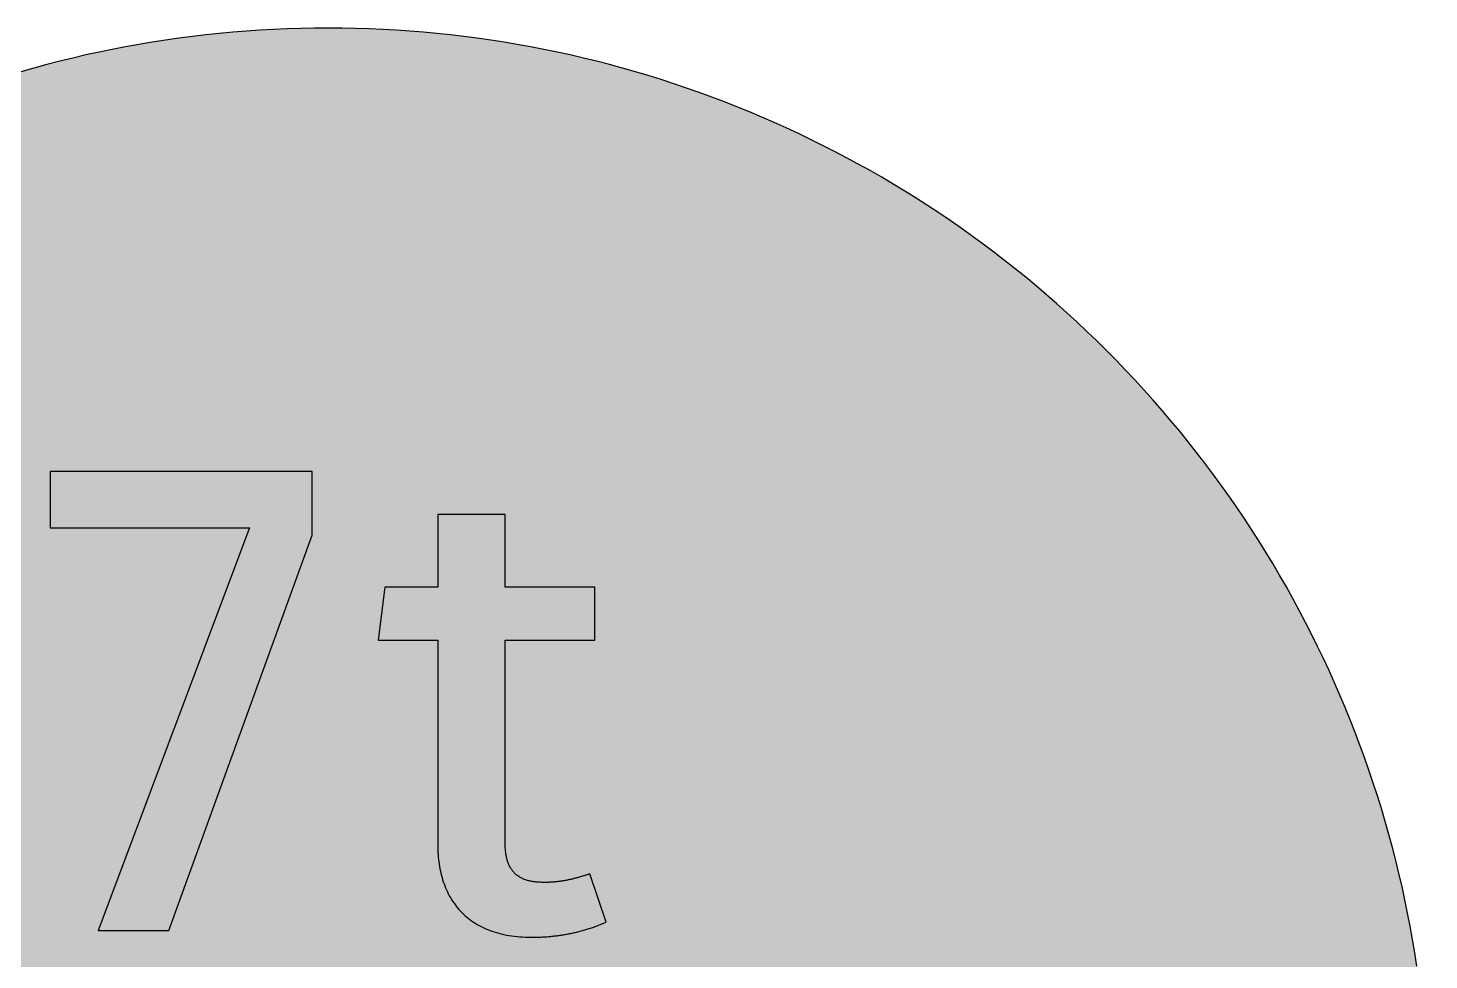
# Model space of a CAD drawing. Header units: millimetres. Extents: x 0 to 212, y 0 to 212.
# Drawn here: x 77 to 211.7, y 122.1 to 211.7 of the extents above; entities that cross this region are included whole.
import ezdxf

# ---------------------------------------------------------------- set-up
doc = ezdxf.new("R2010")
doc.units = ezdxf.units.MM

msp = doc.modelspace()

# ---------------------------------------------------------------- hatches: boundary and pattern name
for color, points in [(254, [(211.7189, 105.8869), (211.709, 107.2007), (211.6861, 108.5139), (211.6455, 109.8245), (211.5871, 111.1326), (211.5134, 112.4407), (211.4245, 113.7437), (211.3204, 115.0468), (211.201, 116.3447), (211.0638, 117.6426), (210.9114, 118.9355), (210.7413, 120.2258), (210.5584, 121.5136), (210.3577, 122.7988), (210.1418, 124.079), (209.9107, 125.3566), (209.6643, 126.6292), (209.4027, 127.8992), (209.1258, 129.1641), (208.8337, 130.4239), (208.5264, 131.6812), (208.2038, 132.936), (207.866, 134.1831), (207.5104, 135.4277), (207.1421, 136.6647), (206.7611, 137.8991), (206.3623, 139.1285), (205.9483, 140.3502), (205.5216, 141.5694), (205.0771, 142.781), (204.6199, 143.9901), (204.1474, 145.1915), (203.6623, 146.3853), (203.1619, 147.574), (202.6463, 148.7576), (202.1154, 149.9362), (201.5693, 151.1046), (201.0105, 152.2705), (200.439, 153.4262), (199.8523, 154.5768), (199.2503, 155.7198), (198.6356, 156.8577), (198.0057, 157.9855), (197.3605, 159.1081), (196.7052, 160.2232), (196.0321, 161.3281), (195.3489, 162.4279), (194.6504, 163.5176), (193.9366, 164.6022), (193.2102, 165.6766), (192.471, 166.7434), (191.7167, 167.8), (190.9521, 168.849), (190.1698, 169.8904), (189.3773, 170.9217), (188.5696, 171.9428), (187.7517, 172.9562), (186.9161, 173.9621), (186.0702, 174.9552), (185.2117, 175.9407), (184.338, 176.9161), (183.454, 177.8838), (182.5549, 178.8389), (181.643, 179.7837), (180.721, 180.7185), (179.7837, 181.643), (178.8389, 182.5549), (177.8838, 183.454), (176.9161, 184.338), (175.9407, 185.2117), (174.9552, 186.0702), (173.9621, 186.9161), (172.9562, 187.7492), (171.9428, 188.5696), (170.9217, 189.3773), (169.8904, 190.1698), (168.849, 190.9496), (167.8, 191.7167), (166.7408, 192.471), (165.6766, 193.2102), (164.6022, 193.9366), (163.5176, 194.6504), (162.4279, 195.3489), (161.3281, 196.0321), (160.2232, 196.7052), (159.1081, 197.3631), (157.9855, 198.0057), (156.8577, 198.6356), (155.7198, 199.2503), (154.5768, 199.8523), (153.4262, 200.439), (152.2705, 201.0131), (151.1046, 201.5719), (149.9362, 202.1154), (148.7576, 202.6463), (147.574, 203.1619), (146.3853, 203.6623), (145.1889, 204.15), (143.9875, 204.6199), (142.781, 205.0796), (141.5694, 205.5216), (140.3502, 205.9483), (139.1285, 206.3623), (137.8991, 206.7611), (136.6647, 207.1446), (135.4252, 207.5129), (134.1831, 207.866), (132.9334, 208.2038), (131.6812, 208.5264), (130.4239, 208.8337), (129.1641, 209.1284), (127.8966, 209.4052), (126.6292, 209.6668), (125.3541, 209.9132), (124.0765, 210.1444), (122.7963, 210.3603), (121.5136, 210.5584), (120.2258, 210.7438), (118.9355, 210.9114), (117.6401, 211.0638), (116.3447, 211.201), (115.0468, 211.3229), (113.7437, 211.4271), (112.4382, 211.516), (111.1326, 211.5896), (109.8245, 211.6455), (108.5113, 211.6861), (107.1982, 211.7115), (105.885, 211.7192), (104.5693, 211.7115), (103.2561, 211.6861), (101.9454, 211.6455), (100.6373, 211.5896), (99.3292, 211.516), (98.0262, 211.4271), (96.7232, 211.3229), (95.4253, 211.201), (94.1273, 211.0638), (92.8345, 210.9114), (91.5441, 210.7438), (90.2564, 210.5584), (88.9711, 210.3603), (87.691, 210.1444), (86.4133, 209.9132), (85.1408, 209.6668), (83.8708, 209.4052), (82.6059, 209.1284), (81.346, 208.8337), (80.0887, 208.5264), (78.834, 208.2038), (77.5868, 207.866), (76.3422, 207.5129), (75.1053, 207.1446), (73.8708, 206.7611), (72.6415, 206.3623), (71.4197, 205.9483), (70.2005, 205.5216), (68.9889, 205.0796), (67.7799, 204.6199), (66.5785, 204.15), (65.3847, 203.6623), (64.196, 203.1619), (63.0123, 202.6463), (61.8338, 202.1154), (60.6628, 201.5719), (59.4995, 201.0131), (58.3438, 200.439), (57.1932, 199.8523), (56.0502, 199.2503), (54.9123, 198.6356), (53.7845, 198.0057), (52.6618, 197.3631), (51.5468, 196.7052), (50.4419, 196.0321), (49.342, 195.3489), (48.2524, 194.6504), (47.1678, 193.9366), (46.0934, 193.2102), (45.0266, 192.471), (43.9699, 191.7167), (42.9209, 190.9496), (41.8795, 190.1698), (40.8483, 189.3773), (39.8272, 188.5696), (38.8137, 187.7492), (37.8079, 186.9161), (36.8148, 186.0702), (35.8292, 185.2117), (34.8539, 184.338), (33.8861, 183.454), (32.9311, 182.5549), (31.9862, 181.643), (31.049, 180.7185), (30.1269, 179.7837), (29.2151, 178.8389), (28.3159, 177.8838), (27.432, 176.9161), (26.5582, 175.9407), (25.6997, 174.9552), (24.8539, 173.9621), (24.0208, 172.9562), (23.2004, 171.9428), (22.3926, 170.9217), (21.6002, 169.8904), (20.8204, 168.849), (20.0533, 167.8), (19.2989, 166.7434), (18.5598, 165.6766), (17.8333, 164.6022), (17.1196, 163.5176), (16.4211, 162.4279), (15.7378, 161.3281), (15.0647, 160.2232), (14.4069, 159.1081), (13.7643, 157.9855), (13.1343, 156.8577), (12.5197, 155.7198), (11.9177, 154.5768), (11.3309, 153.4262), (10.7569, 152.2705), (10.1981, 151.1046), (9.6545, 149.9362), (9.1237, 148.7576), (8.6081, 147.574), (8.1077, 146.3853), (7.62, 145.1915), (7.1501, 143.9901), (6.6904, 142.781), (6.2484, 141.5694), (5.8217, 140.3502), (5.4077, 139.1285), (5.0089, 137.8991), (4.6253, 136.6647), (4.257, 135.4277), (3.904, 134.1831), (3.5662, 132.936), (3.2436, 131.6812), (2.9362, 130.4239), (2.6416, 129.1641), (2.3647, 127.8992), (2.1031, 126.6292), (1.8567, 125.3566), (1.6256, 124.079), (1.4097, 122.7988), (1.2116, 121.5136), (1.0262, 120.2258), (0.8585, 118.9355), (0.7061, 117.6426), (0.569, 116.3447), (0.447, 115.0468), (0.3429, 113.7437), (0.254, 112.4407), (0.1803, 111.1326), (0.1245, 109.8245), (0.0838, 108.5139), (0.0584, 107.2007), (0.0508, 105.885), (0.0584, 104.5718), (0.0838, 103.2586), (0.1245, 101.9454), (0.1803, 100.6373), (0.254, 99.3318), (0.3429, 98.0262), (0.447, 96.7232), (0.569, 95.4253), (0.7061, 94.1299), (0.8585, 92.8345), (1.0262, 91.5441), (1.2116, 90.2564), (1.4097, 88.9737), (1.6256, 87.6935), (1.8567, 86.4159), (2.1031, 85.1408), (2.3647, 83.8733), (2.6416, 82.6059), (2.9362, 81.346), (3.2436, 80.0887), (3.5662, 78.8365), (3.904, 77.5868), (4.257, 76.3448), (4.6253, 75.1053), (5.0089, 73.8708), (5.4077, 72.6415), (5.8217, 71.4197), (6.2484, 70.2005), (6.6904, 68.9889), (7.1501, 67.7824), (7.62, 66.581), (8.1077, 65.3847), (8.6081, 64.196), (9.1237, 63.0123), (9.6545, 61.8338), (10.1981, 60.6654), (10.7569, 59.4995), (11.3309, 58.3438), (11.9177, 57.1932), (12.5197, 56.0502), (13.1343, 54.9123), (13.7643, 53.7845), (14.4069, 52.6618), (15.0647, 51.5468), (15.7378, 50.4419), (16.4211, 49.342), (17.1196, 48.2524), (17.8333, 47.1678), (18.5598, 46.0934), (19.2989, 45.0291), (20.0533, 43.9699), (20.8204, 42.9209), (21.6002, 41.8795), (22.3926, 40.8483), (23.2004, 39.8272), (24.0208, 38.8137), (24.8539, 37.8079), (25.6997, 36.8148), (26.5582, 35.8292), (27.432, 34.8539), (28.3159, 33.8861), (29.2151, 32.9311), (30.1269, 31.9862), (31.049, 31.049), (31.9862, 30.1269), (32.9311, 29.2151), (33.8861, 28.3159), (34.8539, 27.432), (35.8292, 26.5582), (36.8148, 25.6997), (37.8079, 24.8539), (38.8137, 24.0182), (39.8272, 23.2004), (40.8483, 22.3926), (41.8795, 21.6002), (42.9209, 20.8178), (43.9699, 20.0533), (45.0266, 19.2989), (46.0934, 18.5598), (47.1678, 17.8333), (48.2524, 17.1196), (49.342, 16.4211), (50.4419, 15.7378), (51.5468, 15.0647), (52.6618, 14.4094), (53.7845, 13.7643), (54.9123, 13.1343), (56.0502, 12.5197), (57.1932, 11.9177), (58.3438, 11.3309), (59.4995, 10.7594), (60.6628, 10.2006), (61.8338, 9.6545), (63.0123, 9.1237), (64.196, 8.6081), (65.3847, 8.1077), (66.5785, 7.6225), (67.7799, 7.1501), (68.9889, 6.6929), (70.2005, 6.2484), (71.4197, 5.8217), (72.6415, 5.4077), (73.8708, 5.0089), (75.1053, 4.6279), (76.3422, 4.2596), (77.5868, 3.904), (78.834, 3.5662), (80.0887, 3.2436), (81.346, 2.9362), (82.6059, 2.6441), (83.8708, 2.3673), (85.1408, 2.1057), (86.4133, 1.8593), (87.691, 1.6281), (88.9711, 1.4122), (90.2564, 1.2116), (91.5441, 1.0287), (92.8345, 0.8585), (94.1273, 0.7061), (95.4253, 0.569), (96.7232, 0.4496), (98.0262, 0.3454), (99.3292, 0.2565), (100.6373, 0.1829), (101.9454, 0.1245), (103.2561, 0.0838), (104.5693, 0.061), (105.885, 0.0533), (107.1982, 0.061), (108.5113, 0.0838), (109.8245, 0.1245), (111.1326, 0.1829), (112.4382, 0.2565), (113.7437, 0.3454), (115.0468, 0.4496), (116.3447, 0.569), (117.6401, 0.7061), (118.9355, 0.8585), (120.2258, 1.0287), (121.5136, 1.2116), (122.7963, 1.4122), (124.0765, 1.6281), (125.3541, 1.8593), (126.6292, 2.1057), (127.8966, 2.3673), (129.1641, 2.6441), (130.4239, 2.9362), (131.6812, 3.2436), (132.9334, 3.5662), (134.1831, 3.904), (135.4252, 4.2596), (136.6647, 4.6279), (137.8991, 5.0089), (139.1285, 5.4077), (140.3502, 5.8217), (141.5694, 6.2484), (142.781, 6.6929), (143.9875, 7.1501), (145.1889, 7.6225), (146.3853, 8.1077), (147.574, 8.6081), (148.7576, 9.1237), (149.9362, 9.6545), (151.1046, 10.2006), (152.2705, 10.7594), (153.4262, 11.3309), (154.5768, 11.9177), (155.7198, 12.5197), (156.8577, 13.1343), (157.9855, 13.7643), (159.1081, 14.4094), (160.2232, 15.0647), (161.3281, 15.7378), (162.4279, 16.4211), (163.5176, 17.1196), (164.6022, 17.8333), (165.6766, 18.5598), (166.7408, 19.2989), (167.8, 20.0533), (168.849, 20.8178), (169.8904, 21.6002), (170.9217, 22.3926), (171.9428, 23.2004), (172.9562, 24.0182), (173.9621, 24.8539), (174.9552, 25.6997), (175.9407, 26.5582), (176.9161, 27.432), (177.8838, 28.3159), (178.8389, 29.2151), (179.7837, 30.1269), (180.721, 31.049), (181.643, 31.9862), (182.5549, 32.9311), (183.454, 33.8861), (184.338, 34.8539), (185.2117, 35.8292), (186.0702, 36.8148), (186.9161, 37.8079), (187.7517, 38.8137), (188.5696, 39.8272), (189.3773, 40.8483), (190.1698, 41.8795), (190.9521, 42.9209), (191.7167, 43.9699), (192.471, 45.0291), (193.2102, 46.0934), (193.9366, 47.1678), (194.6504, 48.2524), (195.3489, 49.342), (196.0321, 50.4419), (196.7052, 51.5468), (197.3605, 52.6618), (198.0057, 53.7845), (198.6356, 54.9123), (199.2503, 56.0502), (199.8523, 57.1932), (200.439, 58.3438), (201.0105, 59.4995), (201.5693, 60.6654), (202.1154, 61.8338), (202.6463, 63.0123), (203.1619, 64.196), (203.6623, 65.3847), (204.1474, 66.581), (204.6199, 67.7824), (205.0771, 68.9889), (205.5216, 70.2005), (205.9483, 71.4197), (206.3623, 72.6415), (206.7611, 73.8708), (207.1421, 75.1053), (207.5104, 76.3448), (207.866, 77.5868), (208.2038, 78.8365), (208.5264, 80.0887), (208.8337, 81.346), (209.1258, 82.6059), (209.4027, 83.8733), (209.6643, 85.1408), (209.9107, 86.4159), (210.1418, 87.6935), (210.3577, 88.9737), (210.5584, 90.2564), (210.7413, 91.5441), (210.9114, 92.8345), (211.0638, 94.1299), (211.201, 95.4253), (211.3204, 96.7232), (211.4245, 98.0262), (211.5134, 99.3318), (211.5871, 100.6373), (211.6455, 101.9454), (211.6861, 103.2586), (211.709, 104.5718), (211.7166, 105.885)]), (59, [(104.3615, 162.9735), (104.3615, 169.0684), (79.1531, 169.0684), (79.1531, 163.6705), (98.3298, 163.6705), (83.789, 124.937), (90.5827, 124.937)]), (59, [(116.4276, 133.1912), (116.4285, 132.9487), (116.4336, 132.7125), (116.4438, 132.4762), (116.459, 132.2426), (116.4768, 132.0114), (116.4996, 131.7828), (116.5276, 131.5568), (116.5581, 131.3307), (116.5936, 131.1097), (116.6343, 130.8913), (116.6774, 130.6728), (116.7257, 130.4595), (116.7765, 130.2487), (116.8349, 130.0404), (116.8959, 129.8346), (116.9594, 129.6314), (117.0305, 129.4308), (117.1042, 129.2352), (117.1804, 129.0396), (117.2642, 128.8491), (117.3505, 128.6612), (117.442, 128.4757), (117.5385, 128.2954), (117.6376, 128.1176), (117.7417, 127.9423), (117.8509, 127.7722), (117.9652, 127.602), (118.0846, 127.4394), (118.2065, 127.2769), (118.3335, 127.1194), (118.4656, 126.967), (118.6002, 126.8171), (118.7425, 126.6698), (118.8872, 126.5276), (119.0371, 126.3904), (119.192, 126.2558), (119.3495, 126.1237), (119.5146, 125.9967), (119.6823, 125.8748), (119.855, 125.7579), (120.0328, 125.6436), (120.2157, 125.5319), (120.4011, 125.4277), (120.5941, 125.3261), (120.7897, 125.2296), (120.9929, 125.1382), (121.1986, 125.0493), (121.4095, 124.9655), (121.6254, 124.8867), (121.8438, 124.8131), (122.0699, 124.7445), (122.301, 124.681), (122.5347, 124.62), (122.7734, 124.5667), (123.0198, 124.5159), (123.2687, 124.4702), (123.5227, 124.4321), (123.7818, 124.3965), (124.046, 124.3686), (124.3152, 124.3432), (124.5895, 124.3254), (124.8689, 124.3101), (125.1534, 124.3025), (125.443, 124.3), (125.5598, 124.3), (125.6741, 124.3025), (125.791, 124.3025), (125.9053, 124.3051), (126.0221, 124.3076), (126.1389, 124.3127), (126.2532, 124.3152), (126.3675, 124.3203), (126.4844, 124.3279), (126.5987, 124.333), (126.713, 124.3406), (126.8298, 124.3482), (126.9441, 124.3559), (127.0584, 124.366), (127.1727, 124.3762), (127.287, 124.3863), (127.4013, 124.3965), (127.5156, 124.4092), (127.6299, 124.4219), (127.7442, 124.4346), (127.8585, 124.4473), (127.9703, 124.4625), (128.0846, 124.4778), (128.1989, 124.4956), (128.3132, 124.5108), (128.4249, 124.5286), (128.5392, 124.5464), (128.651, 124.5667), (128.7653, 124.5845), (128.8771, 124.6073), (128.9888, 124.6276), (129.1031, 124.6505), (129.2149, 124.6708), (129.3266, 124.6962), (129.4384, 124.7191), (129.5502, 124.7445), (129.6619, 124.7699), (129.7737, 124.7978), (129.8854, 124.8232), (129.9972, 124.8512), (130.1064, 124.8816), (130.2182, 124.9096), (130.3299, 124.9401), (130.4392, 124.9705), (130.5509, 125.0036), (130.6601, 125.0366), (130.7719, 125.0696), (130.8811, 125.1026), (130.9903, 125.1382), (131.0996, 125.1737), (131.2113, 125.2118), (131.3205, 125.2474), (131.4298, 125.2855), (131.539, 125.3261), (131.6457, 125.3668), (131.7549, 125.4074), (131.8641, 125.4481), (131.9733, 125.4887), (132.08, 125.5319), (132.1892, 125.5776), (132.2959, 125.6208), (132.4026, 125.6665), (132.5118, 125.7148), (132.6185, 125.7605), (131.0322, 130.3965), (130.9548, 130.368), (130.876, 130.3426), (130.8024, 130.3172), (130.7262, 130.2918), (130.65, 130.2664), (130.5763, 130.2436), (130.5027, 130.2182), (130.429, 130.1953), (130.3553, 130.1725), (130.2817, 130.1496), (130.2106, 130.1293), (130.1394, 130.1064), (130.0683, 130.0861), (129.9972, 130.0658), (129.9261, 130.0455), (129.855, 130.0251), (129.7864, 130.0074), (129.7153, 129.987), (129.6467, 129.9693), (129.5781, 129.9515), (129.5095, 129.9337), (129.4409, 129.9159), (129.3724, 129.9007), (129.3038, 129.8829), (129.2352, 129.8677), (129.1692, 129.8524), (129.1006, 129.8372), (129.0345, 129.8219), (128.9685, 129.8092), (128.9025, 129.7965), (128.8339, 129.7813), (128.7678, 129.7686), (128.7018, 129.7559), (128.6358, 129.7457), (128.5697, 129.733), (128.5037, 129.7229), (128.4376, 129.7102), (128.3741, 129.7), (128.3081, 129.6899), (128.2421, 129.6822), (128.176, 129.6721), (128.11, 129.6645), (128.0465, 129.6543), (127.9804, 129.6467), (127.9144, 129.6391), (127.8484, 129.634), (127.7823, 129.6264), (127.7163, 129.6187), (127.6528, 129.6137), (127.5867, 129.6086), (127.5207, 129.6035), (127.4547, 129.5984), (127.3886, 129.5933), (127.3226, 129.5908), (127.254, 129.5857), (127.188, 129.5832), (127.1219, 129.5806), (127.0559, 129.5781), (126.9873, 129.5756), (126.9213, 129.573), (126.8527, 129.573), (126.7841, 129.573), (126.7181, 129.5705), (126.6495, 129.5705), (126.5174, 129.573), (126.3879, 129.5756), (126.2609, 129.5806), (126.1364, 129.5883), (126.0145, 129.5959), (125.8951, 129.6086), (125.7808, 129.6213), (125.6665, 129.6365), (125.5573, 129.6543), (125.4506, 129.6721), (125.3439, 129.6924), (125.2423, 129.7153), (125.1433, 129.7407), (125.0442, 129.7686), (124.9502, 129.7965), (124.8588, 129.827), (124.7699, 129.86), (124.681, 129.8956), (124.5972, 129.9312), (124.5133, 129.9693), (124.4346, 130.0099), (124.3559, 130.0531), (124.2822, 130.0963), (124.2085, 130.1445), (124.1374, 130.1902), (124.0688, 130.241), (124.0028, 130.2918), (123.9393, 130.3452), (123.8783, 130.4011), (123.8174, 130.4595), (123.759, 130.5179), (123.7056, 130.5789), (123.6523, 130.6424), (123.6015, 130.7059), (123.5507, 130.7719), (123.505, 130.8405), (123.4592, 130.9091), (123.4161, 130.9827), (123.3754, 131.0538), (123.3348, 131.13), (123.2967, 131.2062), (123.2611, 131.285), (123.2281, 131.3663), (123.1976, 131.4475), (123.1671, 131.5314), (123.1392, 131.6177), (123.1113, 131.7041), (123.0859, 131.793), (123.063, 131.8844), (123.0427, 131.9759), (123.0224, 132.0698), (123.0046, 132.1664), (122.9868, 132.2629), (122.9716, 132.3619), (122.9589, 132.4635), (122.9462, 132.5651), (122.936, 132.6693), (122.9284, 132.776), (122.9208, 132.8826), (122.9131, 132.9919), (122.9081, 133.1036), (122.9055, 133.2154), (122.903, 133.3271), (122.903, 133.444), (122.9046, 152.8766), (131.5406, 152.8766), (131.5406, 157.9559), (122.9046, 157.9559), (122.9046, 164.9412), (116.4276, 164.9412), (116.4276, 157.9559), (111.3469, 157.9559), (110.7115, 152.8766), (116.4276, 152.8766)])]:
    msp.add_hatch(color=color).paths.add_polyline_path(points)

# ---------------------------------------------------------------- linework, layer by layer
at = {"color": 254}
msp.add_lwpolyline([(210.5584, 121.5136), (210.3577, 122.7988), (210.1418, 124.079), (209.9107, 125.3566), (209.6643, 126.6292), (209.4027, 127.8992), (209.1258, 129.1641), (208.8337, 130.4239), (208.5264, 131.6812), (208.2038, 132.936), (207.866, 134.1831), (207.5104, 135.4277), (207.1421, 136.6647), (206.7611, 137.8991), (206.3623, 139.1285), (205.9483, 140.3502), (205.5216, 141.5694), (205.0771, 142.781), (204.6199, 143.9901), (204.1474, 145.1915), (203.6623, 146.3853), (203.1619, 147.574), (202.6463, 148.7576), (202.1154, 149.9362), (201.5693, 151.1046), (201.0105, 152.2705), (200.439, 153.4262), (199.8523, 154.5768), (199.2503, 155.7198), (198.6356, 156.8577), (198.0057, 157.9855), (197.3605, 159.1081), (196.7052, 160.2232), (196.0321, 161.3281), (195.3489, 162.4279), (194.6504, 163.5176), (193.9366, 164.6022), (193.2102, 165.6766), (192.471, 166.7434), (191.7167, 167.8), (190.9521, 168.849), (190.1698, 169.8904), (189.3773, 170.9217), (188.5696, 171.9428), (187.7517, 172.9562), (186.9161, 173.9621), (186.0702, 174.9552), (185.2117, 175.9407), (184.338, 176.9161), (183.454, 177.8838), (182.5549, 178.8389), (181.643, 179.7837), (180.721, 180.7185), (179.7837, 181.643), (178.8389, 182.5549), (177.8838, 183.454), (176.9161, 184.338), (175.9407, 185.2117), (174.9552, 186.0702), (173.9621, 186.9161), (172.9562, 187.7492), (171.9428, 188.5696), (170.9217, 189.3773), (169.8904, 190.1698), (168.849, 190.9496), (167.8, 191.7167), (166.7408, 192.471), (165.6766, 193.2102), (164.6022, 193.9366), (163.5176, 194.6504), (162.4279, 195.3489), (161.3281, 196.0321), (160.2232, 196.7052), (159.1081, 197.3631), (157.9855, 198.0057), (156.8577, 198.6356), (155.7198, 199.2503), (154.5768, 199.8523), (153.4262, 200.439), (152.2705, 201.0131), (151.1046, 201.5719), (149.9362, 202.1154), (148.7576, 202.6463), (147.574, 203.1619), (146.3853, 203.6623), (145.1889, 204.15), (143.9875, 204.6199), (142.781, 205.0796), (141.5694, 205.5216), (140.3502, 205.9483), (139.1285, 206.3623), (137.8991, 206.7611), (136.6647, 207.1446), (135.4252, 207.5129), (134.1831, 207.866), (132.9334, 208.2038), (131.6812, 208.5264), (130.4239, 208.8337), (129.1641, 209.1284), (127.8966, 209.4052), (126.6292, 209.6668), (125.3541, 209.9132), (124.0765, 210.1444), (122.7963, 210.3603), (121.5136, 210.5584), (120.2258, 210.7438), (118.9355, 210.9114), (117.6401, 211.0638), (116.3447, 211.201), (115.0468, 211.3229), (113.7437, 211.4271), (112.4382, 211.516), (111.1326, 211.5896), (109.8245, 211.6455), (108.5113, 211.6861), (107.1982, 211.7115), (105.885, 211.7192), (104.5693, 211.7115), (103.2561, 211.6861), (101.9454, 211.6455), (100.6373, 211.5896), (99.3292, 211.516), (98.0262, 211.4271), (96.7232, 211.3229), (95.4253, 211.201), (94.1273, 211.0638), (92.8345, 210.9114), (91.5441, 210.7438), (90.2564, 210.5584), (88.9711, 210.3603), (87.691, 210.1444), (86.4133, 209.9132), (85.1408, 209.6668), (83.8708, 209.4052), (82.6059, 209.1284), (81.346, 208.8337), (80.0887, 208.5264), (78.834, 208.2038), (77.5868, 207.866), (76.3422, 207.5129)], dxfattribs=at)
at = {"color": 59}
for points in [[(104.3615, 162.9735), (104.3615, 169.0684), (79.1531, 169.0684), (79.1531, 163.6705), (98.3298, 163.6705), (83.789, 124.937), (90.5827, 124.937), (104.3615, 162.9735)], [(116.4276, 133.1912), (116.4285, 132.9487), (116.4336, 132.7125), (116.4438, 132.4762), (116.459, 132.2426), (116.4768, 132.0114), (116.4996, 131.7828), (116.5276, 131.5568), (116.5581, 131.3307), (116.5936, 131.1097), (116.6343, 130.8913), (116.6774, 130.6728), (116.7257, 130.4595), (116.7765, 130.2487), (116.8349, 130.0404), (116.8959, 129.8346), (116.9594, 129.6314), (117.0305, 129.4308), (117.1042, 129.2352), (117.1804, 129.0396), (117.2642, 128.8491), (117.3505, 128.6612), (117.442, 128.4757), (117.5385, 128.2954), (117.6376, 128.1176), (117.7417, 127.9423), (117.8509, 127.7722), (117.9652, 127.602), (118.0846, 127.4394), (118.2065, 127.2769), (118.3335, 127.1194), (118.4656, 126.967), (118.6002, 126.8171), (118.7425, 126.6698), (118.8872, 126.5276), (119.0371, 126.3904), (119.192, 126.2558), (119.3495, 126.1237), (119.5146, 125.9967), (119.6823, 125.8748), (119.855, 125.7579), (120.0328, 125.6436), (120.2157, 125.5319), (120.4011, 125.4277), (120.5941, 125.3261), (120.7897, 125.2296), (120.9929, 125.1382), (121.1986, 125.0493), (121.4095, 124.9655), (121.6254, 124.8867), (121.8438, 124.8131), (122.0699, 124.7445), (122.301, 124.681), (122.5347, 124.62), (122.7734, 124.5667), (123.0198, 124.5159), (123.2687, 124.4702), (123.5227, 124.4321), (123.7818, 124.3965), (124.046, 124.3686), (124.3152, 124.3432), (124.5895, 124.3254), (124.8689, 124.3101), (125.1534, 124.3025), (125.443, 124.3), (125.5598, 124.3), (125.6741, 124.3025), (125.791, 124.3025), (125.9053, 124.3051), (126.0221, 124.3076), (126.1389, 124.3127), (126.2532, 124.3152), (126.3675, 124.3203), (126.4844, 124.3279), (126.5987, 124.333), (126.713, 124.3406), (126.8298, 124.3482), (126.9441, 124.3559), (127.0584, 124.366), (127.1727, 124.3762), (127.287, 124.3863), (127.4013, 124.3965), (127.5156, 124.4092), (127.6299, 124.4219), (127.7442, 124.4346), (127.8585, 124.4473), (127.9703, 124.4625), (128.0846, 124.4778), (128.1989, 124.4956), (128.3132, 124.5108), (128.4249, 124.5286), (128.5392, 124.5464), (128.651, 124.5667), (128.7653, 124.5845), (128.8771, 124.6073), (128.9888, 124.6276), (129.1031, 124.6505), (129.2149, 124.6708), (129.3266, 124.6962), (129.4384, 124.7191), (129.5502, 124.7445), (129.6619, 124.7699), (129.7737, 124.7978), (129.8854, 124.8232), (129.9972, 124.8512), (130.1064, 124.8816), (130.2182, 124.9096), (130.3299, 124.9401), (130.4392, 124.9705), (130.5509, 125.0036), (130.6601, 125.0366), (130.7719, 125.0696), (130.8811, 125.1026), (130.9903, 125.1382), (131.0996, 125.1737), (131.2113, 125.2118), (131.3205, 125.2474), (131.4298, 125.2855), (131.539, 125.3261), (131.6457, 125.3668), (131.7549, 125.4074), (131.8641, 125.4481), (131.9733, 125.4887), (132.08, 125.5319), (132.1892, 125.5776), (132.2959, 125.6208), (132.4026, 125.6665), (132.5118, 125.7148), (132.6185, 125.7605), (131.0322, 130.3965), (130.9548, 130.368), (130.876, 130.3426), (130.8024, 130.3172), (130.7262, 130.2918), (130.65, 130.2664), (130.5763, 130.2436), (130.5027, 130.2182), (130.429, 130.1953), (130.3553, 130.1725), (130.2817, 130.1496), (130.2106, 130.1293), (130.1394, 130.1064), (130.0683, 130.0861), (129.9972, 130.0658), (129.9261, 130.0455), (129.855, 130.0251), (129.7864, 130.0074), (129.7153, 129.987), (129.6467, 129.9693), (129.5781, 129.9515), (129.5095, 129.9337), (129.4409, 129.9159), (129.3724, 129.9007), (129.3038, 129.8829), (129.2352, 129.8677), (129.1692, 129.8524), (129.1006, 129.8372), (129.0345, 129.8219), (128.9685, 129.8092), (128.9025, 129.7965), (128.8339, 129.7813), (128.7678, 129.7686), (128.7018, 129.7559), (128.6358, 129.7457), (128.5697, 129.733), (128.5037, 129.7229), (128.4376, 129.7102), (128.3741, 129.7), (128.3081, 129.6899), (128.2421, 129.6822), (128.176, 129.6721), (128.11, 129.6645), (128.0465, 129.6543), (127.9804, 129.6467), (127.9144, 129.6391), (127.8484, 129.634), (127.7823, 129.6264), (127.7163, 129.6187), (127.6528, 129.6137), (127.5867, 129.6086), (127.5207, 129.6035), (127.4547, 129.5984), (127.3886, 129.5933), (127.3226, 129.5908), (127.254, 129.5857), (127.188, 129.5832), (127.1219, 129.5806), (127.0559, 129.5781), (126.9873, 129.5756), (126.9213, 129.573), (126.8527, 129.573), (126.7841, 129.573), (126.7181, 129.5705), (126.6495, 129.5705), (126.5174, 129.573), (126.3879, 129.5756), (126.2609, 129.5806), (126.1364, 129.5883), (126.0145, 129.5959), (125.8951, 129.6086), (125.7808, 129.6213), (125.6665, 129.6365), (125.5573, 129.6543), (125.4506, 129.6721), (125.3439, 129.6924), (125.2423, 129.7153), (125.1433, 129.7407), (125.0442, 129.7686), (124.9502, 129.7965), (124.8588, 129.827), (124.7699, 129.86), (124.681, 129.8956), (124.5972, 129.9312), (124.5133, 129.9693), (124.4346, 130.0099), (124.3559, 130.0531), (124.2822, 130.0963), (124.2085, 130.1445), (124.1374, 130.1902), (124.0688, 130.241), (124.0028, 130.2918), (123.9393, 130.3452), (123.8783, 130.4011), (123.8174, 130.4595), (123.759, 130.5179), (123.7056, 130.5789), (123.6523, 130.6424), (123.6015, 130.7059), (123.5507, 130.7719), (123.505, 130.8405), (123.4592, 130.9091), (123.4161, 130.9827), (123.3754, 131.0538), (123.3348, 131.13), (123.2967, 131.2062), (123.2611, 131.285), (123.2281, 131.3663), (123.1976, 131.4475), (123.1671, 131.5314), (123.1392, 131.6177), (123.1113, 131.7041), (123.0859, 131.793), (123.063, 131.8844), (123.0427, 131.9759), (123.0224, 132.0698), (123.0046, 132.1664), (122.9868, 132.2629), (122.9716, 132.3619), (122.9589, 132.4635), (122.9462, 132.5651), (122.936, 132.6693), (122.9284, 132.776), (122.9208, 132.8826), (122.9131, 132.9919), (122.9081, 133.1036), (122.9055, 133.2154), (122.903, 133.3271), (122.903, 133.444), (122.9046, 152.8766), (131.5406, 152.8766), (131.5406, 157.9559), (122.9046, 157.9559), (122.9046, 164.9412), (116.4276, 164.9412), (116.4276, 157.9559), (111.3469, 157.9559), (110.7115, 152.8766), (116.4276, 152.8766), (116.4276, 133.1912)]]:
    msp.add_lwpolyline(points, dxfattribs=at)

doc.saveas('drawing.dxf')
